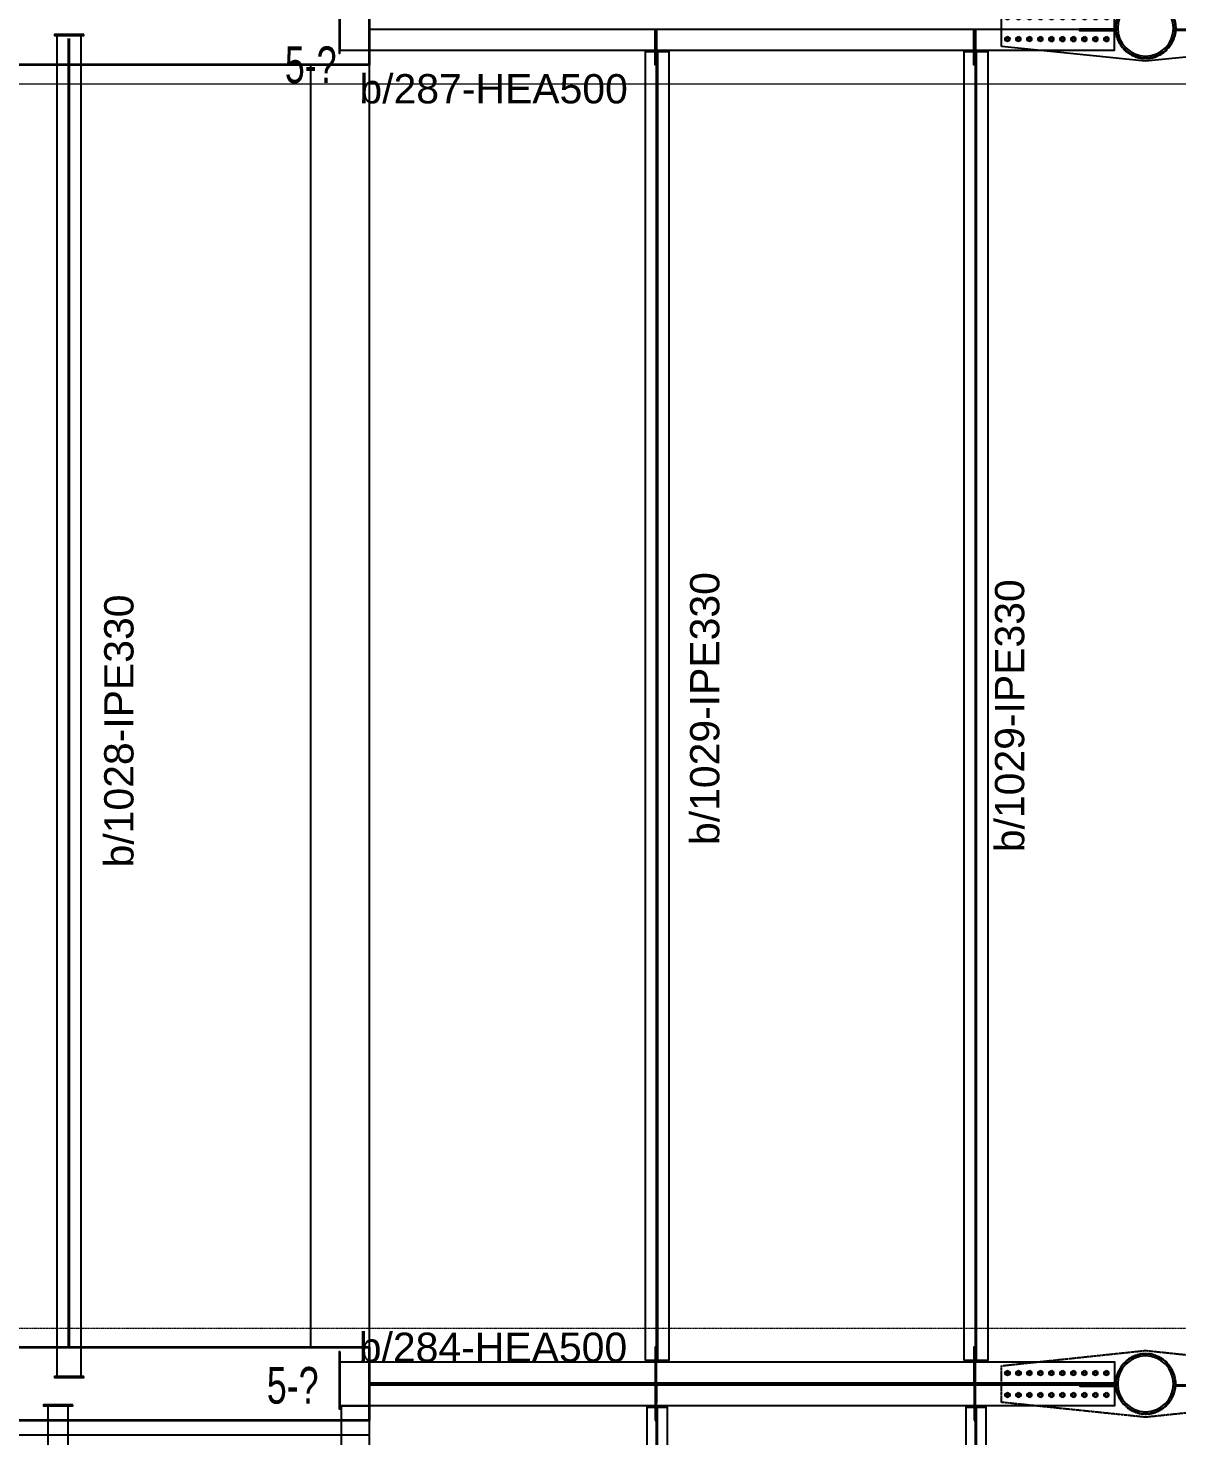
# Model space of a CAD drawing. Header units: millimetres. Extents: x -1715 to 93033, y -21962 to 25119.
# Drawn here: x 69507 to 77349, y 3903 to 13518 of the extents above; entities that cross this region are included whole.
import ezdxf
from ezdxf.enums import TextEntityAlignment as Align

# ---------------------------------------------------------------- set-up
doc = ezdxf.new("R2010")
doc.units = ezdxf.units.MM
doc.header["$LTSCALE"] = 0.4
doc.linetypes.add('DXK_LINE_DOT2', pattern=[3.9198, 1.9599, -1.9599])
doc.linetypes.add('Grid Line', pattern=[3.33375, 1.905, -0.47625, 0.47625, -0.47625])
doc.layers.add('A_ALMA', color=255, linetype='Continuous')
doc.layers.add('P-PLATINA', color=6, linetype='Continuous')
for name, color, linetype, lineweight in [('E_COLUMNAS-1', 1, 'Continuous', 25), ('E_COLUMNAS-3', 1, 'Continuous', 35), ('E_EJES-1', 8, 'Grid Line', 9), ('E_MUROS-1', 2, 'Continuous', 35), ('E_TEXTO', 3, 'Continuous', 9), ('E_VIGAS-1', 31, 'Continuous', 25), ('E_VIGAS-2', 252, 'Continuous', 25), ('S-COLS-HDLN-2', 52, 'Continuous', 9)]:
    doc.layers.add(name, color=color, linetype=linetype, lineweight=lineweight)
doc.styles.add('CX', font='ARIALUNI.ttf', dxfattribs={"width": 0.8, "height": 300})
doc.styles.add('VERDANA', font='arial.ttf')

# ---------------------------------------------------------------- blocks, each defined once
blk = doc.blocks.new('EST_SCM_COLUMNA-METALICA-SECCION-CIRCULAR - EST_SCM_COLUMNA-TUBULAR-CIRCULAR_PTEØ_16__e_12_7mm-3427669-_14_00m_N_E_-NIVEL-4 DOC')
at = {"layer": 'S-COLS-HDLN-2'}
h = blk.add_hatch(dxfattribs=at)
h.set_pattern_fill('FP_5', color=256, style=0, pattern_type=2)
h.set_pattern_definition([(225, (148.783, 9.362), (0.15909903, -0.15909903), [])])
h.paths.add_polyline_path([(0.2032, 0), (0.1973, 0.0486), (0.1799, 0.0944), (0.15, 0.1366), (0.1111, 0.1695), (0.0676, 0.1911), (0.023, 0.2017), (-0.0245, 0.2017), (-0.0721, 0.19), (-0.1176, 0.1653), (-0.1521, 0.1347), (-0.1822, 0.0885), (-0.1977, 0.0456), (-0.2032, 0), (-0.1973, -0.0486), (-0.1799, -0.0945), (-0.15, -0.1366), (-0.1111, -0.1695), (-0.0721, -0.19), (-0.023, -0.2017), (0.0245, -0.2017), (0.0721, -0.19), (0.1176, -0.1653), (0.1521, -0.1347), (0.1822, -0.0885), (0.1977, -0.0456)])
h.paths.add_polyline_path([(0.1905, 0), (0.185, -0.0456), (0.1646, -0.0945), (0.1426, -0.1263), (0.1082, -0.1568), (0.0676, -0.1781), (0.023, -0.1891), (-0.0245, -0.1887), (-0.0676, -0.1781), (-0.1111, -0.1542), (-0.1426, -0.1263), (-0.1687, -0.0885), (-0.185, -0.0456), (-0.1905, 0), (-0.1838, 0.0486), (-0.1646, 0.0944), (-0.1426, 0.1263), (-0.1082, 0.1568), (-0.0676, 0.1781), (-0.023, 0.1891), (0.0245, 0.1887), (0.0721, 0.1758), (0.1111, 0.1542), (0.1426, 0.1263), (0.1687, 0.0885), (0.185, 0.0456)])
at = {"layer": 'E_COLUMNAS-1'}
for radius, start, end in [(0.2032, 360, 180), (0.1905, 0, 180), (0.2032, 180, 360), (0.1905, 180, 0)]:
    blk.add_arc((0, 0), radius, start, end, dxfattribs=at)
blk = doc.blocks.new('EST_SCM_COLUMNA-METALICA-SECCION-CIRCULAR - EST_SCM_COLUMNA-TUBULAR-CIRCULAR_PTEØ_16__e_12_7mm-V14-_14_00m_N_E_-NIVEL-4 DOC')
at = {"layer": 'S-COLS-HDLN-2'}
h = blk.add_hatch(dxfattribs=at)
h.set_pattern_fill('FP_6', color=256, style=0, pattern_type=2)
h.set_pattern_definition([(225, (158.043, 9.362), (0.15909903, -0.15909903), [])])
h.paths.add_polyline_path([(0.2032, 0), (0.1973, 0.0486), (0.1799, 0.0944), (0.15, 0.1366), (0.1154, 0.1672), (0.0676, 0.1911), (0.0191, 0.2017), (-0.0245, 0.2017), (-0.0721, 0.19), (-0.1154, 0.1672), (-0.1521, 0.1347), (-0.1822, 0.0885), (-0.1977, 0.0451), (-0.2032, 0), (-0.1973, -0.0486), (-0.1799, -0.0945), (-0.15, -0.1366), (-0.1154, -0.1672), (-0.0721, -0.19), (-0.0191, -0.2017), (0.0245, -0.2017), (0.0721, -0.19), (0.1154, -0.1672), (0.1521, -0.1347), (0.1822, -0.0885), (0.1977, -0.0456)])
h.paths.add_polyline_path([(0.1905, 0), (0.185, -0.0456), (0.1646, -0.0945), (0.1426, -0.1263), (0.1082, -0.1568), (0.0676, -0.1781), (0.0182, -0.1891), (-0.0245, -0.1887), (-0.0676, -0.1781), (-0.1082, -0.1568), (-0.1426, -0.1263), (-0.1687, -0.0885), (-0.185, -0.0456), (-0.19, 0.0037), (-0.1824, 0.0523), (-0.1646, 0.0944), (-0.1426, 0.1263), (-0.1082, 0.1568), (-0.0676, 0.1781), (-0.0191, 0.1891), (0.0245, 0.1887), (0.0721, 0.1758), (0.1082, 0.1568), (0.1426, 0.1263), (0.1687, 0.0885), (0.185, 0.0456)])
at = {"layer": 'E_COLUMNAS-1'}
for radius, start, end in [(0.2032, 360, 180), (0.1905, 0, 180), (0.2032, 180, 360), (0.1905, 180, 0)]:
    blk.add_arc((0, 0), radius, start, end, dxfattribs=at)
blk = doc.blocks.new('Bolt-72226993-3052 - 1511')
at = {"color": 253, "linetype": 'Continuous'}
for p, q in [((85065.4, 23644.3), (85080.4, 23653)), ((85080.4, 23653), (85095.4, 23644.3)), ((85140.4, 23644.3), (85155.4, 23652.9)), ((85155.4, 23652.9), (85170.4, 23644.2)), ((85065.4, 23627), (85065.4, 23644.3)), ((85080.3, 23618.3), (85065.4, 23627)), ((85095.4, 23627), (85080.3, 23618.3)), ((85095.4, 23644.3), (85095.4, 23627)), ((85140.4, 23626.9), (85140.4, 23644.3)), ((85155.3, 23618.3), (85140.4, 23626.9)), ((85170.4, 23626.9), (85155.3, 23618.3)), ((85170.4, 23644.2), (85170.4, 23626.9)), ((85215.4, 23644.2), (85230.4, 23652.8)), ((85215.4, 23626.9), (85215.4, 23644.2)), ((85230.3, 23618.2), (85215.4, 23626.9)), ((85245.4, 23626.9), (85230.3, 23618.2)), ((85230.4, 23652.8), (85245.4, 23644.2)), ((85245.4, 23644.2), (85245.4, 23626.9)), ((85290.4, 23644.1), (85305.4, 23652.8)), ((85290.4, 23626.8), (85290.4, 23644.1)), ((85305.3, 23618.2), (85290.4, 23626.8)), ((85320.4, 23626.8), (85305.3, 23618.2)), ((85305.4, 23652.8), (85320.4, 23644.1)), ((85320.4, 23644.1), (85320.4, 23626.8)), ((85365.4, 23644.1), (85380.4, 23652.7)), ((85365.4, 23626.8), (85365.4, 23644.1)), ((85380.3, 23618.1), (85365.4, 23626.8)), ((85395.4, 23626.7), (85380.3, 23618.1)), ((85380.4, 23652.7), (85395.4, 23644.1)), ((85395.4, 23644.1), (85395.4, 23626.7)), ((85440.4, 23644), (85455.4, 23652.7)), ((85440.4, 23626.7), (85440.4, 23644)), ((85455.3, 23618), (85440.4, 23626.7)), ((85470.4, 23626.7), (85455.3, 23618)), ((85455.4, 23652.7), (85470.4, 23644)), ((85470.4, 23644), (85470.4, 23626.7)), ((85515.4, 23644), (85530.4, 23652.6)), ((85515.4, 23626.7), (85515.4, 23644)), ((85530.3, 23618), (85515.4, 23626.7)), ((85545.4, 23626.6), (85530.3, 23618)), ((85530.4, 23652.6), (85545.4, 23644)), ((85545.4, 23644), (85545.4, 23626.6)), ((85590.4, 23643.9), (85605.4, 23652.6)), ((85590.4, 23626.6), (85590.4, 23643.9)), ((85605.3, 23617.9), (85590.4, 23626.6)), ((85620.4, 23626.6), (85605.3, 23617.9)), ((85605.4, 23652.6), (85620.4, 23643.9)), ((85620.4, 23643.9), (85620.4, 23626.6)), ((85665.4, 23643.9), (85680.4, 23652.5)), ((85665.4, 23626.5), (85665.4, 23643.9)), ((85680.3, 23617.9), (85665.4, 23626.5)), ((85695.4, 23626.5), (85680.3, 23617.9)), ((85680.4, 23652.5), (85695.4, 23643.8)), ((85695.4, 23643.8), (85695.4, 23626.5)), ((85740.4, 23643.8), (85755.4, 23652.5)), ((85740.4, 23626.5), (85740.4, 23643.8)), ((85755.3, 23617.8), (85740.4, 23626.5)), ((85770.4, 23626.5), (85755.3, 23617.8)), ((85755.4, 23652.5), (85770.4, 23643.8)), ((85770.4, 23643.8), (85770.4, 23626.5)), ((85065.2, 23477), (85065.3, 23494.3)), ((85080.2, 23468.3), (85065.2, 23477)), ((85065.3, 23494.3), (85080.3, 23503)), ((85095.2, 23477), (85080.2, 23468.3)), ((85080.3, 23503), (85095.3, 23494.3)), ((85095.3, 23494.3), (85095.2, 23477)), ((85140.2, 23476.9), (85140.3, 23494.3)), ((85155.2, 23468.3), (85140.2, 23476.9)), ((85140.3, 23494.3), (85155.3, 23502.9)), ((85170.2, 23476.9), (85155.2, 23468.3)), ((85155.3, 23502.9), (85170.3, 23494.2)), ((85170.3, 23494.2), (85170.2, 23476.9)), ((85215.2, 23476.9), (85215.3, 23494.2)), ((85230.2, 23468.2), (85215.2, 23476.9)), ((85215.3, 23494.2), (85230.3, 23502.8)), ((85245.2, 23476.9), (85230.2, 23468.2)), ((85230.3, 23502.8), (85245.3, 23494.2)), ((85245.3, 23494.2), (85245.2, 23476.9)), ((85290.2, 23476.8), (85290.3, 23494.1)), ((85305.2, 23468.2), (85290.2, 23476.8)), ((85290.3, 23494.1), (85305.3, 23502.8)), ((85320.2, 23476.8), (85305.2, 23468.2)), ((85305.3, 23502.8), (85320.3, 23494.1)), ((85320.3, 23494.1), (85320.2, 23476.8)), ((85365.2, 23476.8), (85365.3, 23494.1)), ((85380.2, 23468.1), (85365.2, 23476.8)), ((85365.3, 23494.1), (85380.3, 23502.7)), ((85395.2, 23476.7), (85380.2, 23468.1)), ((85380.3, 23502.7), (85395.3, 23494.1)), ((85395.3, 23494.1), (85395.2, 23476.7)), ((85440.2, 23476.7), (85440.3, 23494)), ((85455.2, 23468), (85440.2, 23476.7)), ((85440.3, 23494), (85455.3, 23502.7)), ((85470.2, 23476.7), (85455.2, 23468)), ((85455.3, 23502.7), (85470.3, 23494)), ((85470.3, 23494), (85470.2, 23476.7)), ((85515.2, 23476.7), (85515.3, 23494)), ((85530.2, 23468), (85515.2, 23476.7)), ((85515.3, 23494), (85530.3, 23502.6)), ((85545.2, 23476.6), (85530.2, 23468)), ((85530.3, 23502.6), (85545.3, 23494)), ((85545.3, 23494), (85545.2, 23476.6)), ((85590.2, 23476.6), (85590.3, 23493.9)), ((85605.2, 23467.9), (85590.2, 23476.6)), ((85590.3, 23493.9), (85605.3, 23502.6)), ((85620.2, 23476.6), (85605.2, 23467.9)), ((85605.3, 23502.6), (85620.3, 23493.9)), ((85620.3, 23493.9), (85620.2, 23476.6)), ((85665.2, 23476.5), (85665.3, 23493.9)), ((85680.2, 23467.9), (85665.2, 23476.5)), ((85665.3, 23493.9), (85680.3, 23502.5)), ((85695.2, 23476.5), (85680.2, 23467.9)), ((85680.3, 23502.5), (85695.3, 23493.8)), ((85695.3, 23493.8), (85695.2, 23476.5)), ((85740.2, 23476.5), (85740.3, 23493.8)), ((85755.2, 23467.8), (85740.2, 23476.5)), ((85740.3, 23493.8), (85755.3, 23502.5)), ((85770.2, 23476.5), (85755.2, 23467.8)), ((85755.3, 23502.5), (85770.3, 23493.8)), ((85770.3, 23493.8), (85770.2, 23476.5))]:
    blk.add_line(p, q, dxfattribs=at)
for centre, radius, start, end in [((85080.4, 23635.6), 11.5, 17.95674, 197.95674), ((85080.4, 23635.6), 11.5, 197.95674, 17.95674), ((85080.4, 23635.6), 10, 89.95674, 269.95674), ((85080.4, 23635.6), 10, 269.95674, 89.95674), ((85155.4, 23635.6), 11.5, 17.95674, 197.95674), ((85155.4, 23635.6), 11.5, 197.95674, 17.95674), ((85155.4, 23635.6), 10, 89.95674, 269.95674), ((85155.4, 23635.6), 10, 269.95674, 89.95674), ((85230.4, 23635.5), 11.5, 17.95674, 197.95674), ((85230.4, 23635.5), 11.5, 197.95674, 17.95674), ((85230.4, 23635.5), 10, 89.95674, 269.95674), ((85230.4, 23635.5), 10, 269.95674, 89.95674), ((85305.4, 23635.5), 11.5, 17.95674, 197.95674), ((85305.4, 23635.5), 11.5, 197.95674, 17.95674), ((85305.4, 23635.5), 10, 89.95674, 269.95674), ((85305.4, 23635.5), 10, 269.95674, 89.95674), ((85380.4, 23635.4), 11.5, 17.95674, 197.95674), ((85380.4, 23635.4), 11.5, 197.95674, 17.95674), ((85380.4, 23635.4), 10, 89.95674, 269.95674), ((85380.4, 23635.4), 10, 269.95674, 89.95674), ((85455.4, 23635.4), 11.5, 17.95674, 197.95674), ((85455.4, 23635.4), 11.5, 197.95674, 17.95674), ((85455.4, 23635.4), 10, 89.95674, 269.95674), ((85455.4, 23635.4), 10, 269.95674, 89.95674), ((85530.4, 23635.3), 11.5, 17.95674, 197.95674), ((85530.4, 23635.3), 11.5, 197.95674, 17.95674), ((85530.4, 23635.3), 10, 89.95674, 269.95674), ((85530.4, 23635.3), 10, 269.95674, 89.95674), ((85605.4, 23635.2), 11.5, 17.95674, 197.95674), ((85605.4, 23635.2), 11.5, 197.95674, 17.95674), ((85605.4, 23635.2), 10, 89.95674, 269.95674), ((85605.4, 23635.2), 10, 269.95674, 89.95674), ((85680.4, 23635.2), 11.5, 17.95674, 197.95674), ((85680.4, 23635.2), 11.5, 197.95674, 17.95674), ((85680.4, 23635.2), 10, 89.95674, 269.95674), ((85680.4, 23635.2), 10, 269.95674, 89.95674), ((85755.4, 23635.1), 11.5, 17.95674, 197.95674), ((85755.4, 23635.1), 11.5, 197.95674, 17.95674), ((85755.4, 23635.1), 10, 89.95674, 269.95674), ((85755.4, 23635.1), 10, 269.95674, 89.95674), ((85080.2, 23485.6), 11.5, 17.95674, 197.95674), ((85080.2, 23485.6), 11.5, 197.95674, 17.95674), ((85080.2, 23485.6), 10, 89.95674, 269.95674), ((85080.2, 23485.6), 10, 269.95674, 89.95674), ((85155.2, 23485.6), 11.5, 17.95674, 197.95674), ((85155.2, 23485.6), 11.5, 197.95674, 17.95674), ((85155.2, 23485.6), 10, 89.95674, 269.95674), ((85155.2, 23485.6), 10, 269.95674, 89.95674), ((85230.2, 23485.5), 11.5, 17.95674, 197.95674), ((85230.2, 23485.5), 11.5, 197.95674, 17.95674), ((85230.2, 23485.5), 10, 89.95674, 269.95674), ((85230.2, 23485.5), 10, 269.95674, 89.95674), ((85305.2, 23485.5), 11.5, 17.95674, 197.95674), ((85305.2, 23485.5), 11.5, 197.95674, 17.95674), ((85305.2, 23485.5), 10, 89.95674, 269.95674), ((85305.2, 23485.5), 10, 269.95674, 89.95674), ((85380.2, 23485.4), 11.5, 17.95674, 197.95674), ((85380.2, 23485.4), 11.5, 197.95674, 17.95674), ((85380.2, 23485.4), 10, 89.95674, 269.95674), ((85380.2, 23485.4), 10, 269.95674, 89.95674), ((85455.2, 23485.4), 11.5, 17.95674, 197.95674), ((85455.2, 23485.4), 11.5, 197.95674, 17.95674), ((85455.2, 23485.4), 10, 89.95674, 269.95674), ((85455.2, 23485.4), 10, 269.95674, 89.95674), ((85530.2, 23485.3), 11.5, 17.95674, 197.95674), ((85530.2, 23485.3), 11.5, 197.95674, 17.95674), ((85530.2, 23485.3), 10, 89.95674, 269.95674), ((85530.2, 23485.3), 10, 269.95674, 89.95674), ((85605.2, 23485.2), 11.5, 17.95674, 197.95674), ((85605.2, 23485.2), 11.5, 197.95674, 17.95674), ((85605.2, 23485.2), 10, 89.95674, 269.95674), ((85605.2, 23485.2), 10, 269.95674, 89.95674), ((85680.2, 23485.2), 11.5, 17.95674, 197.95674), ((85680.2, 23485.2), 11.5, 197.95674, 17.95674), ((85680.2, 23485.2), 10, 89.95674, 269.95674), ((85680.2, 23485.2), 10, 269.95674, 89.95674), ((85755.2, 23485.1), 11.5, 17.95674, 197.95674), ((85755.2, 23485.1), 11.5, 197.95674, 17.95674), ((85755.2, 23485.1), 10, 89.95674, 269.95674), ((85755.2, 23485.1), 10, 269.95674, 89.95674)]:
    blk.add_arc(centre, radius, start, end, dxfattribs=at)
blk = doc.blocks.new('Part-72226993-3049 - 1511')
at = {"color": 253, "linetype": 'Continuous'}
for p, q in [((85983.1, 23884.7), (86251.9, 24252.8)), ((86251.9, 24252.8), (86431.4, 24164.6)), ((86431.4, 24164.6), (86347.2, 23873.9)), ((85941.2, 23838.4), (85983.1, 23884.7)), ((86347.2, 23873.9), (86344.4, 23830.7)), ((85040.3, 23685.7), (85772.5, 23763.3)), ((85772.5, 23763.3), (85833.6, 23776.4)), ((86391.6, 23760.4), (86432.7, 23746.6)), ((85040.3, 23435.7), (85040.3, 23685.7)), ((86432.7, 23746.6), (87006.3, 23686)), ((87006.3, 23686), (87006.3, 23436)), ((86023.3, 23333.9), (85040.3, 23435.7)), ((87006.3, 23436), (86023.3, 23333.9))]:
    blk.add_line(p, q, dxfattribs=at)
at = {"color": 253, "linetype": 'DXK_LINE_DOT2'}
for start, end in [(80, 260), (260, 80)]:
    blk.add_arc((86023.3, 23560.4), 208, start, end, dxfattribs=at)
at = {"color": 253, "linetype": 'Continuous'}
for centre, radius, start, end in [((85740.8, 24061.7), 300, 288.00436, 311.90616), ((86443.2, 23846.1), 100, 188.8687, 238.93522)]:
    blk.add_arc(centre, radius, start, end, dxfattribs=at)
blk = doc.blocks.new('Bolt-72226993-2797 - 1511')
at = {"color": 253, "linetype": 'Continuous'}
for p, q in [((94765.4, 14384.4), (94780.4, 14393.1)), ((94765.4, 14367.1), (94765.4, 14384.4)), ((94780.4, 14358.4), (94765.4, 14367.1)), ((94780.4, 14393.1), (94795.4, 14384.4)), ((94795.4, 14367.1), (94780.4, 14358.4)), ((94795.4, 14384.4), (94795.4, 14367.1)), ((94840.4, 14384.4), (94855.4, 14393.1)), ((94840.4, 14367.1), (94840.4, 14384.4)), ((94855.4, 14358.4), (94840.4, 14367.1)), ((94855.4, 14393.1), (94870.4, 14384.4)), ((94870.4, 14367.1), (94855.4, 14358.4)), ((94870.4, 14384.4), (94870.4, 14367.1)), ((94915.4, 14384.4), (94930.4, 14393.1)), ((94915.4, 14367.1), (94915.4, 14384.4)), ((94930.4, 14358.4), (94915.4, 14367.1)), ((94930.4, 14393.1), (94945.4, 14384.4)), ((94945.4, 14367.1), (94930.4, 14358.4)), ((94945.4, 14384.4), (94945.4, 14367.1)), ((94990.4, 14384.4), (95005.4, 14393.1)), ((94990.4, 14367.1), (94990.4, 14384.4)), ((95005.4, 14358.4), (94990.4, 14367.1)), ((95005.4, 14393.1), (95020.4, 14384.4)), ((95020.4, 14367.1), (95005.4, 14358.4)), ((95020.4, 14384.4), (95020.4, 14367.1)), ((95065.4, 14384.4), (95080.4, 14393.1)), ((95065.4, 14367.1), (95065.4, 14384.4)), ((95080.4, 14358.4), (95065.4, 14367.1)), ((95080.4, 14393.1), (95095.4, 14384.4)), ((95095.4, 14367.1), (95080.4, 14358.4)), ((95095.4, 14384.4), (95095.4, 14367.1)), ((95140.4, 14384.4), (95155.4, 14393.1)), ((95140.4, 14367.1), (95140.4, 14384.4)), ((95155.4, 14358.4), (95140.4, 14367.1)), ((95155.4, 14393.1), (95170.4, 14384.4)), ((95170.4, 14367.1), (95155.4, 14358.4)), ((95170.4, 14384.4), (95170.4, 14367.1)), ((95215.4, 14384.4), (95230.4, 14393.1)), ((95215.4, 14367.1), (95215.4, 14384.4)), ((95230.4, 14358.4), (95215.4, 14367.1)), ((95230.4, 14393.1), (95245.4, 14384.4)), ((95245.4, 14367.1), (95230.4, 14358.4)), ((95245.4, 14384.4), (95245.4, 14367.1)), ((95290.4, 14384.4), (95305.4, 14393.1)), ((95290.4, 14367.1), (95290.4, 14384.4)), ((95305.4, 14358.4), (95290.4, 14367.1)), ((95305.4, 14393.1), (95320.4, 14384.4)), ((95320.4, 14367.1), (95305.4, 14358.4)), ((95320.4, 14384.4), (95320.4, 14367.1)), ((95365.4, 14384.4), (95380.4, 14393.1)), ((95365.4, 14367.1), (95365.4, 14384.4)), ((95380.4, 14358.5), (95365.4, 14367.1)), ((95380.4, 14393.1), (95395.4, 14384.4)), ((95395.4, 14367.1), (95380.4, 14358.5)), ((95395.4, 14384.4), (95395.4, 14367.1)), ((95440.4, 14384.4), (95455.4, 14393.1)), ((95440.4, 14367.1), (95440.4, 14384.4)), ((95455.4, 14358.5), (95440.4, 14367.1)), ((95455.4, 14393.1), (95470.4, 14384.4)), ((95470.4, 14367.1), (95455.4, 14358.5)), ((95470.4, 14384.4), (95470.4, 14367.1)), ((94765.4, 14234.4), (94780.4, 14243.1)), ((94765.4, 14217.1), (94765.4, 14234.4)), ((94780.4, 14243.1), (94795.4, 14234.4)), ((94795.4, 14234.4), (94795.4, 14217.1)), ((94840.4, 14234.4), (94855.4, 14243.1)), ((94840.4, 14217.1), (94840.4, 14234.4)), ((94855.4, 14243.1), (94870.4, 14234.4)), ((94870.4, 14234.4), (94870.4, 14217.1)), ((94915.4, 14234.4), (94930.4, 14243.1)), ((94915.4, 14217.1), (94915.4, 14234.4)), ((94930.4, 14243.1), (94945.4, 14234.4)), ((94945.4, 14234.4), (94945.4, 14217.1)), ((94990.4, 14234.4), (95005.4, 14243.1)), ((94990.4, 14217.1), (94990.4, 14234.4)), ((95005.4, 14243.1), (95020.4, 14234.4)), ((95020.4, 14234.4), (95020.4, 14217.1)), ((95065.4, 14234.4), (95080.4, 14243.1)), ((95065.4, 14217.1), (95065.4, 14234.4)), ((95080.4, 14243.1), (95095.4, 14234.4)), ((95095.4, 14234.4), (95095.4, 14217.1)), ((95140.4, 14234.4), (95155.4, 14243.1)), ((95140.4, 14217.1), (95140.4, 14234.4)), ((95155.4, 14243.1), (95170.4, 14234.4)), ((95170.4, 14234.4), (95170.4, 14217.1)), ((95215.4, 14234.4), (95230.4, 14243.1)), ((95215.4, 14217.1), (95215.4, 14234.4)), ((95230.4, 14243.1), (95245.4, 14234.4)), ((95245.4, 14234.4), (95245.4, 14217.1)), ((95290.4, 14234.4), (95305.4, 14243.1)), ((95290.4, 14217.1), (95290.4, 14234.4)), ((95305.4, 14243.1), (95320.4, 14234.4)), ((95320.4, 14234.4), (95320.4, 14217.1)), ((95365.4, 14234.4), (95380.4, 14243.1)), ((95365.4, 14217.1), (95365.4, 14234.4)), ((95380.4, 14243.1), (95395.4, 14234.4)), ((95395.4, 14234.4), (95395.4, 14217.1)), ((95440.4, 14234.4), (95455.4, 14243.1)), ((95440.4, 14217.1), (95440.4, 14234.4)), ((95455.4, 14243.1), (95470.4, 14234.4)), ((95470.4, 14234.4), (95470.4, 14217.1)), ((94780.4, 14208.4), (94765.4, 14217.1)), ((94795.4, 14217.1), (94780.4, 14208.4)), ((94855.4, 14208.4), (94840.4, 14217.1)), ((94870.4, 14217.1), (94855.4, 14208.4)), ((94930.4, 14208.4), (94915.4, 14217.1)), ((94945.4, 14217.1), (94930.4, 14208.4)), ((95005.4, 14208.4), (94990.4, 14217.1)), ((95020.4, 14217.1), (95005.4, 14208.4)), ((95080.4, 14208.4), (95065.4, 14217.1)), ((95095.4, 14217.1), (95080.4, 14208.4)), ((95155.4, 14208.4), (95140.4, 14217.1)), ((95170.4, 14217.1), (95155.4, 14208.4)), ((95230.4, 14208.4), (95215.4, 14217.1)), ((95245.4, 14217.1), (95230.4, 14208.4)), ((95305.4, 14208.4), (95290.4, 14217.1)), ((95320.4, 14217.1), (95305.4, 14208.4)), ((95380.4, 14208.5), (95365.4, 14217.1)), ((95395.4, 14217.1), (95380.4, 14208.5)), ((95455.4, 14208.5), (95440.4, 14217.1)), ((95470.4, 14217.1), (95455.4, 14208.5))]:
    blk.add_line(p, q, dxfattribs=at)
for centre, radius, start, end in [((94780.4, 14375.7), 11.5, 18.00408, 198.00408), ((94780.4, 14375.7), 11.5, 198.00408, 18.00408), ((94780.4, 14375.7), 10, 90.00408, 270.00408), ((94780.4, 14375.7), 10, 270.00408, 90.00408), ((94855.4, 14375.7), 11.5, 18.00408, 198.00408), ((94855.4, 14375.7), 11.5, 198.00408, 18.00408), ((94855.4, 14375.7), 10, 90.00408, 270.00408), ((94855.4, 14375.7), 10, 270.00408, 90.00408), ((94930.4, 14375.7), 11.5, 18.00408, 198.00408), ((94930.4, 14375.7), 11.5, 198.00408, 18.00408), ((94930.4, 14375.7), 10, 90.00408, 270.00408), ((94930.4, 14375.7), 10, 270.00408, 90.00408), ((95005.4, 14375.7), 11.5, 18.00408, 198.00408), ((95005.4, 14375.7), 11.5, 198.00408, 18.00408), ((95005.4, 14375.7), 10, 90.00408, 270.00408), ((95005.4, 14375.7), 10, 270.00408, 90.00408), ((95080.4, 14375.8), 11.5, 18.00408, 198.00408), ((95080.4, 14375.8), 11.5, 198.00408, 18.00408), ((95080.4, 14375.8), 10, 90.00408, 270.00408), ((95080.4, 14375.8), 10, 270.00408, 90.00408), ((95155.4, 14375.8), 11.5, 18.00408, 198.00408), ((95155.4, 14375.8), 11.5, 198.00408, 18.00408), ((95155.4, 14375.8), 10, 90.00408, 270.00408), ((95155.4, 14375.8), 10, 270.00408, 90.00408), ((95230.4, 14375.8), 11.5, 18.00408, 198.00408), ((95230.4, 14375.8), 11.5, 198.00408, 18.00408), ((95230.4, 14375.8), 10, 90.00408, 270.00408), ((95230.4, 14375.8), 10, 270.00408, 90.00408), ((95305.4, 14375.8), 11.5, 18.00408, 198.00408), ((95305.4, 14375.8), 11.5, 198.00408, 18.00408), ((95305.4, 14375.8), 10, 90.00408, 270.00408), ((95305.4, 14375.8), 10, 270.00408, 90.00408), ((95380.4, 14375.8), 11.5, 18.00408, 198.00408), ((95380.4, 14375.8), 11.5, 198.00408, 18.00408), ((95380.4, 14375.8), 10, 90.00408, 270.00408), ((95380.4, 14375.8), 10, 270.00408, 90.00408), ((95455.4, 14375.8), 11.5, 18.00408, 198.00408), ((95455.4, 14375.8), 11.5, 198.00408, 18.00408), ((95455.4, 14375.8), 10, 90.00408, 270.00408), ((95455.4, 14375.8), 10, 270.00408, 90.00408), ((94780.4, 14225.7), 11.5, 18.00408, 198.00408), ((94780.4, 14225.7), 10, 90.00408, 270.00408), ((94780.4, 14225.7), 10, 270.00408, 90.00408), ((94855.4, 14225.7), 11.5, 18.00408, 198.00408), ((94855.4, 14225.7), 10, 90.00408, 270.00408), ((94855.4, 14225.7), 10, 270.00408, 90.00408), ((94930.4, 14225.7), 11.5, 18.00408, 198.00408), ((94930.4, 14225.7), 10, 90.00408, 270.00408), ((94930.4, 14225.7), 10, 270.00408, 90.00408), ((95005.4, 14225.7), 11.5, 18.00408, 198.00408), ((95005.4, 14225.7), 10, 90.00408, 270.00408), ((95005.4, 14225.7), 10, 270.00408, 90.00408), ((95080.4, 14225.8), 11.5, 18.00408, 198.00408), ((95080.4, 14225.8), 10, 90.00408, 270.00408), ((95080.4, 14225.8), 10, 270.00408, 90.00408), ((95155.4, 14225.8), 11.5, 18.00408, 198.00408), ((95155.4, 14225.8), 10, 90.00408, 270.00408), ((95155.4, 14225.8), 10, 270.00408, 90.00408), ((95230.4, 14225.8), 11.5, 18.00408, 198.00408), ((95230.4, 14225.8), 10, 90.00408, 270.00408), ((95230.4, 14225.8), 10, 270.00408, 90.00408), ((95305.4, 14225.8), 11.5, 18.00408, 198.00408), ((95305.4, 14225.8), 10, 90.00408, 270.00408), ((95305.4, 14225.8), 10, 270.00408, 90.00408), ((95380.4, 14225.8), 11.5, 18.00408, 198.00408), ((95380.4, 14225.8), 10, 90.00408, 270.00408), ((95380.4, 14225.8), 10, 270.00408, 90.00408), ((95455.4, 14225.8), 11.5, 18.00408, 198.00408), ((95455.4, 14225.8), 10, 90.00408, 270.00408), ((95455.4, 14225.8), 10, 270.00408, 90.00408), ((94780.4, 14225.7), 11.5, 198.00408, 18.00408), ((94855.4, 14225.7), 11.5, 198.00408, 18.00408), ((94930.4, 14225.7), 11.5, 198.00408, 18.00408), ((95005.4, 14225.7), 11.5, 198.00408, 18.00408), ((95080.4, 14225.8), 11.5, 198.00408, 18.00408), ((95155.4, 14225.8), 11.5, 198.00408, 18.00408), ((95230.4, 14225.8), 11.5, 198.00408, 18.00408), ((95305.4, 14225.8), 11.5, 198.00408, 18.00408), ((95380.4, 14225.8), 11.5, 198.00408, 18.00408), ((95455.4, 14225.8), 11.5, 198.00408, 18.00408)]:
    blk.add_arc(centre, radius, start, end, dxfattribs=at)
blk = doc.blocks.new('Part-72226993-2798 - 1511')
at = {"color": 253, "linetype": 'DXK_LINE_DOT2'}
for p, q in [((94740.4, 14425.8), (95723.1, 14530)), ((95723.1, 14530), (96706.3, 14426.1)), ((94740.4, 14175.8), (94740.4, 14425.8)), ((96706.3, 14426.1), (96706.3, 14176.1)), ((95723.3, 14074), (94740.4, 14175.8)), ((96706.3, 14176.1), (95723.3, 14074))]:
    blk.add_line(p, q, dxfattribs=at)
for start, end in [(80, 260), (260, 80)]:
    blk.add_arc((95723.3, 14302), 206, start, end, dxfattribs=at)
blk = doc.blocks.new('CX')
at = {"layer": 'E_TEXTO', "color": 3, "style": 'CX', "width": 0.7}
blk.add_attdef('CX', text='', height=200, dxfattribs=at).set_placement((0, 0), align=Align.MIDDLE_CENTER)

msp = doc.modelspace()

# ---------------------------------------------------------------- linework, layer by layer
at = {"layer": 'A_ALMA'}
for p, q in [((71846, 13512.4), (76922.7, 13512.4)), ((69782.5, 4508.4), (69782.5, 13448.4)), ((69790, 4508.4), (69790, 13448.4)), ((73797.5, 4418.4), (73797.5, 13358.4)), ((73805, 4418.4), (73805, 13358.4)), ((75974.1, 4418.4), (75974.1, 13358.4)), ((75981.6, 4418.4), (75981.6, 13358.4)), ((71846.2, 4264.4), (76923, 4264.4)), ((71846.2, 4252.4), (76923, 4252.4)), ((73797.9, -2153.5), (73797.9, 4098.4)), ((73804.5, -2153.5), (73804.5, 4098.4)), ((75974.6, -2153.5), (75974.6, 4098.4)), ((75981.2, -2153.5), (75981.2, 4098.4))]:
    msp.add_line(p, q, dxfattribs=at)
at = {"layer": 'E_EJES-1'}
for p, q in [((71836, -6383.3), (71836, 24219.3)), ((-814.6, 13138.1), (92132.7, 13138.1)), ((1374.7, 13138.1), (91086.9, 13138.1)), ((-814.6, 4638.1), (92132.7, 4638.1))]:
    msp.add_line(p, q, dxfattribs=at)
at = {"layer": 'E_MUROS-1'}
msp.add_lwpolyline([(71836.2, 13768.4), (71836.2, 13268.4), (68136.2, 13268.4), (68136.2, 4508.4), (71836.2, 4508.4), (71836.2, 4008.4), (63336.2, 4008.4), (63336.2, 4508.4), (67736.2, 4508.4), (67736.2, 13268.4), (63336.2, 13268.4), (63336.2, 13768.4)], close=True, dxfattribs=at)
at = {"layer": 'E_VIGAS-1', "color": 30, "true_color": 0xf26722}
for points in [[(49777.9, 13113.3), (63498.7, 13868.4), (71836.2, 13868.4), (71836.2, 3908.4), (63336, 3908.4), (63336, 3918.1), (50227.2, 4663.3), (42675.7, 4663.3)], [(71836, 13268.4), (71836.2, 4508.4), (71436.2, 4508.4), (71436.2, 13268.4), (71836.2, 13268.4)]]:
    msp.add_lwpolyline(points, dxfattribs=at)
at = {"layer": 'E_VIGAS-2'}
for p, q in [((71836, 13268.4), (71836, 4508.4)), ((71836.2, 4008.4), (71836.2, 3908.4))]:
    msp.add_line(p, q, dxfattribs=at)
for points in [[(71630, 13667.2), (71630, 13347.6), (71636, 13347.6), (71636, 13666.9)], [(71636, 13666.9), (71636, 13368.4), (76922.7, 13368.4), (76922.7, 13668.4), (71742.2, 13668.4)], [(71636.2, 4477.2), (71630.2, 4477.2), (71630.2, 4087.6), (71636.2, 4087.6), (71636.2, 4477.2)], [(69778.5, -2153.5), (69643.5, -2153.5), (69643.5, 4108.4), (69778.5, 4108.4), (69778.5, -2153.5)], [(71836.2, -2123.5), (71646.2, -2123.5), (71646.2, 4108.4), (71836.2, 4108.4), (71836.2, -2123.5)]]:
    msp.add_lwpolyline(points, dxfattribs=at)
for points in [[(69886.2, 13474.4), (69686.2, 13474.4), (69686.2, 13468.4), (69886.2, 13468.4)], [(69706.2, 4308.4), (69706.2, 13468.4), (69866.2, 13468.4), (69866.2, 4308.4)], [(73721.2, 4418.4), (73721.2, 13358.4), (73881.2, 13358.4), (73881.2, 4418.4)], [(75897.9, 4418.4), (75897.9, 13358.4), (76057.9, 13358.4), (76057.9, 4418.4)], [(71636.2, 4408.4), (76922.7, 4408.4), (76922.7, 4108.4), (71636.2, 4108.4)], [(69886.2, 4308.4), (69686.2, 4308.4), (69686.2, 4302.4), (69886.2, 4302.4)], [(69811, 4114.4), (69611, 4114.4), (69611, 4108.4), (69811, 4108.4)], [(73733.7, -2153.5), (73733.7, 4098.4), (73868.7, 4098.4), (73868.7, -2153.5)], [(75910.4, -2153.5), (75910.4, 4098.4), (76045.4, 4098.4), (76045.4, -2153.5)]]:
    msp.add_lwpolyline(points, close=True, dxfattribs=at)
at = {"layer": 'P-PLATINA'}
for points in [[(73787.2, 13512.4), (73797.2, 13512.4), (73797.6, 13268.4), (73787.6, 13268.4)], [(75963.9, 13512.4), (75973.9, 13512.4), (75974.3, 13268.4), (75964.3, 13268.4)], [(76928.3, 13502.4), (76928.3, 13512.4), (76684.3, 13512.4), (76684.3, 13502.4)], [(77343.6, 13502.4), (77343.6, 13512.4), (77587.6, 13512.4), (77587.6, 13502.4)], [(73787.2, 4264.4), (73797.2, 4264.3), (73797.6, 4508.3), (73787.6, 4508.4)], [(75963.9, 4264.4), (75973.9, 4264.3), (75974.3, 4508.3), (75964.3, 4508.4)], [(73787.8, 4008.4), (73797.8, 4008.4), (73798.1, 4252.4), (73788.1, 4252.4)], [(75964.4, 4008.4), (75974.4, 4008.4), (75974.8, 4252.4), (75964.8, 4252.4)], [(76930.2, 4242.4), (76930.2, 4252.4), (76686.2, 4252.4), (76686.2, 4242.4)], [(77341.8, 4242.4), (77341.8, 4252.4), (77585.8, 4252.4), (77585.8, 4242.4)]]:
    msp.add_lwpolyline(points, close=True, dxfattribs=at)

# ---------------------------------------------------------------- block references
for name, p in [('Part-72226993-3049 - 1511', (-8887.4, -10042.1)), ('Bolt-72226993-3052 - 1511', (-8887.4, -10042.1)), ('Part-72226993-2798 - 1511', (-18587.4, -10043.6)), ('Bolt-72226993-2797 - 1511', (-18587.4, -10043.6))]:
    msp.add_blockref(name, p)
at = {"xscale": 1.25, "yscale": 1.25, "zscale": 1.25}
msp.add_blockref('CX', (71436.2, 13268.4), dxfattribs=at).add_auto_attribs({'CX': '5-?'})
ref = msp.add_blockref('CX', (71313.2, 4245.7), dxfattribs=dict(xscale=1.25, yscale=1.25, zscale=1.25, rotation=180))
ref.add_attrib('CX', '5-?', dxfattribs={"layer": 'E_TEXTO', "color": 3, "height": 250, "style": 'CX', "width": 0.7}).set_placement((71313.2, 4248.8), align=Align.MIDDLE_CENTER)
at = {"layer": 'E_COLUMNAS-3', "rotation": 269.9999999999997}
for name, p, xscale, yscale, zscale in [('EST_SCM_COLUMNA-METALICA-SECCION-CIRCULAR - EST_SCM_COLUMNA-TUBULAR-CIRCULAR_PTEØ_16__e_12_7mm-V14-_14_00m_N_E_-NIVEL-4 DOC', (77135.9, 13518.4), 1000.000000001395, 1000.000000001395, 1000.000000001395), ('EST_SCM_COLUMNA-METALICA-SECCION-CIRCULAR - EST_SCM_COLUMNA-TUBULAR-CIRCULAR_PTEØ_16__e_12_7mm-V14-_14_00m_N_E_-NIVEL-4 DOC', (77135.9, 13518.4), 999.99999999998, 999.99999999998, 999.99999999998), ('EST_SCM_COLUMNA-METALICA-SECCION-CIRCULAR - EST_SCM_COLUMNA-TUBULAR-CIRCULAR_PTEØ_16__e_12_7mm-3427669-_14_00m_N_E_-NIVEL-4 DOC', (77135.9, 4258.4), 1000.000000001395, 1000.000000001395, 1000.000000001395), ('EST_SCM_COLUMNA-METALICA-SECCION-CIRCULAR - EST_SCM_COLUMNA-TUBULAR-CIRCULAR_PTEØ_16__e_12_7mm-3427669-_14_00m_N_E_-NIVEL-4 DOC', (77135.9, 4258.4), 999.99999999998, 999.99999999998, 999.99999999998)]:
    msp.add_blockref(name, p, dxfattribs=dict(at, xscale=xscale, yscale=yscale, zscale=zscale))

# ---------------------------------------------------------------- texts
at = {"layer": 'E_TEXTO', "style": 'VERDANA'}
for s, p in [('b/287-HEA500', (72684.9, 13004.4)), ('b/284-HEA500', (72680.5, 4408.4))]:
    msp.add_text(s, height=200, dxfattribs=at).set_placement(p, align=Align.CENTER)
for s, p in [('b/1029-IPE330', (74226.1, 8870.9)), ('b/1029-IPE330', (76307.3, 8821.9)), ('b/1028-IPE330', (70226.2, 8717.9))]:
    msp.add_text(s, height=200, rotation=90, dxfattribs=at).set_placement(p, align=Align.CENTER)

doc.saveas('drawing.dxf')
